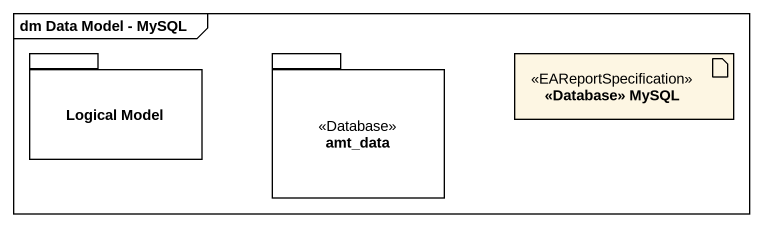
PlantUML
@startuml
mainframe dm Data Model - MySQL
package "Logical Model" as Logical_Model {
}
package amt_data <<Database>> {
}
artifact "<<Database>> MySQL" as Database_MySQL <<EAReportSpecification>>
@enduml
